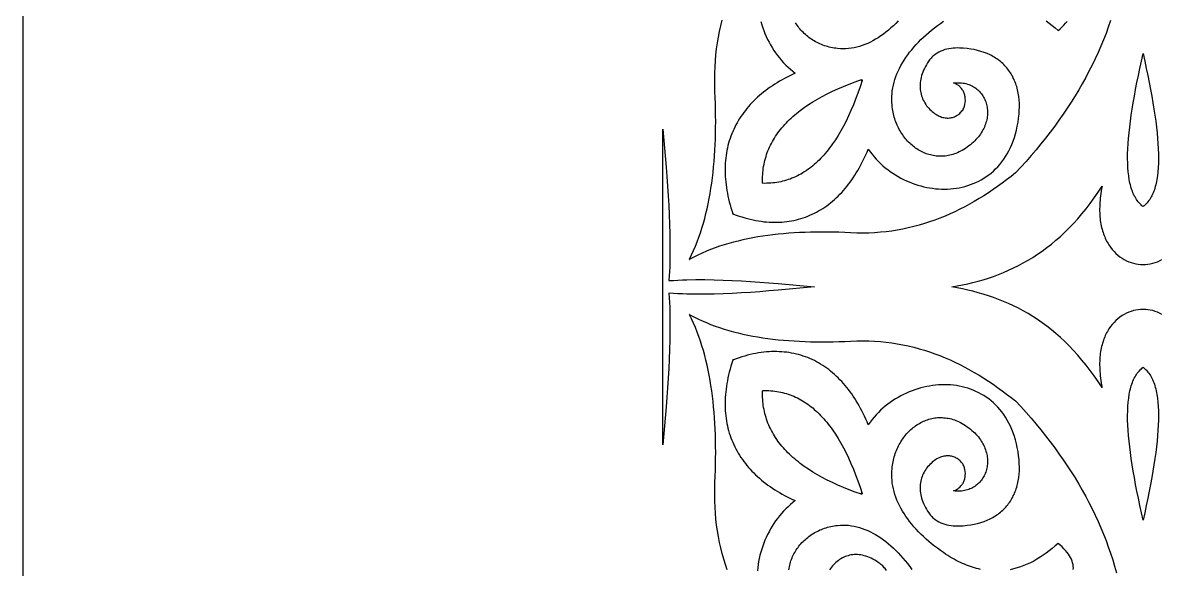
# Model space of a CAD drawing. Extents: x -375 to 375, y -1025 to 1025.
# Drawn here: x -375 to -197.2, y 424.1 to 509.4 of the extents above; entities that cross this region are included whole.
import ezdxf

# ---------------------------------------------------------------- set-up
doc = ezdxf.new("R2010")
doc.units = 0
doc.layers.add('LAYER_1', color=18, linetype='CONTINUOUS')

msp = doc.modelspace()

# ---------------------------------------------------------------- linework, layer by layer
at = {"layer": 'LAYER_1'}
for points in [[(-375, -1025), (375, -1025), (375, 1025), (-375, 1025)], [(-199.74, 503.45), (-199.5, 502.3), (-199.26, 501.18), (-199.04, 500.08), (-198.84, 499.01), (-198.64, 497.96), (-198.47, 496.94), (-198.3, 495.95), (-198.16, 494.98), (-198.03, 494.04), (-197.91, 493.12), (-197.81, 492.24), (-197.73, 491.38), (-197.67, 490.55), (-197.62, 489.75), (-197.59, 488.97), (-197.59, 488.23), (-197.6, 487.51), (-197.63, 486.83), (-197.68, 486.17), (-197.75, 485.55), (-197.84, 484.95), (-197.89, 484.66), (-197.95, 484.38), (-198.02, 484.11), (-198.09, 483.85), (-198.16, 483.59), (-198.24, 483.35), (-198.33, 483.11), (-198.42, 482.87), (-198.52, 482.65), (-198.63, 482.43), (-198.74, 482.23), (-198.85, 482.03), (-198.97, 481.83), (-199.1, 481.65), (-199.24, 481.47), (-199.38, 481.31), (-199.52, 481.15), (-199.68, 480.99), (-199.83, 480.85), (-200, 480.72), (-200.17, 480.85), (-200.32, 480.99), (-200.48, 481.15), (-200.62, 481.31), (-200.76, 481.47), (-200.9, 481.65), (-201.03, 481.83), (-201.15, 482.03), (-201.26, 482.23), (-201.37, 482.43), (-201.48, 482.65), (-201.58, 482.87), (-201.67, 483.11), (-201.76, 483.35), (-201.84, 483.59), (-201.91, 483.85), (-201.98, 484.11), (-202.05, 484.38), (-202.11, 484.66), (-202.16, 484.95), (-202.25, 485.55), (-202.32, 486.17), (-202.37, 486.83), (-202.4, 487.51), (-202.41, 488.23), (-202.41, 488.97), (-202.38, 489.75), (-202.33, 490.55), (-202.27, 491.38), (-202.19, 492.24), (-202.09, 493.12), (-201.97, 494.04), (-201.84, 494.98), (-201.7, 495.95), (-201.53, 496.94), (-201.36, 497.96), (-201.16, 499.01), (-200.96, 500.08), (-200.74, 501.18), (-200.5, 502.3), (-200.26, 503.45), (-200, 504.62)], [(-243.98, 500.57), (-243.97, 500.58), (-243.97, 500.57), (-243.99, 500.55), (-244.04, 500.39), (-243.88, 500.44), (-243.87, 500.46), (-243.86, 500.46), (-243.87, 500.45), (-243.85, 500.45), (-243.86, 500.45), (-243.87, 500.43), (-244.21, 499.43), (-244.55, 498.45), (-244.9, 497.51), (-245.26, 496.61), (-245.63, 495.73), (-246.01, 494.89), (-246.4, 494.08), (-246.8, 493.3), (-247.21, 492.55), (-247.63, 491.84), (-248.07, 491.16), (-248.51, 490.51), (-248.73, 490.2), (-248.96, 489.89), (-249.18, 489.6), (-249.42, 489.31), (-249.65, 489.03), (-249.89, 488.76), (-250.13, 488.49), (-250.37, 488.24), (-250.61, 487.99), (-250.86, 487.75), (-251.11, 487.52), (-251.36, 487.3), (-251.61, 487.08), (-251.87, 486.88), (-252.12, 486.68), (-252.39, 486.49), (-252.65, 486.3), (-252.92, 486.13), (-253.18, 485.96), (-253.45, 485.81), (-253.73, 485.66), (-254, 485.51), (-254.28, 485.38), (-254.56, 485.26), (-254.85, 485.14), (-255.13, 485.03), (-255.42, 484.93), (-255.71, 484.84), (-256, 484.75), (-256.3, 484.67), (-256.6, 484.61), (-256.9, 484.55), (-257.2, 484.49), (-257.51, 484.45), (-257.82, 484.41), (-258.13, 484.39), (-258.44, 484.37), (-258.75, 484.36), (-259.07, 484.35), (-259.39, 484.36), (-259.41, 484.34), (-259.41, 484.36), (-259.42, 484.36), (-259.41, 484.37), (-259.41, 484.4), (-259.44, 484.4), (-259.45, 484.39), (-259.45, 484.4), (-259.47, 484.41), (-259.45, 484.42), (-259.46, 484.75), (-259.45, 485.08), (-259.44, 485.41), (-259.42, 485.74), (-259.4, 486.06), (-259.36, 486.38), (-259.32, 486.7), (-259.27, 487.01), (-259.21, 487.33), (-259.15, 487.64), (-259.07, 487.94), (-258.99, 488.25), (-258.9, 488.55), (-258.8, 488.85), (-258.7, 489.15), (-258.59, 489.44), (-258.47, 489.73), (-258.34, 490.02), (-258.2, 490.31), (-258.06, 490.6), (-257.91, 490.88), (-257.75, 491.16), (-257.58, 491.43), (-257.4, 491.71), (-257.22, 491.98), (-257.03, 492.25), (-256.83, 492.51), (-256.63, 492.78), (-256.41, 493.04), (-256.19, 493.3), (-255.96, 493.56), (-255.72, 493.81), (-255.48, 494.06), (-255.22, 494.31), (-254.96, 494.55), (-254.69, 494.8), (-254.42, 495.04), (-254.13, 495.28), (-253.84, 495.51), (-253.54, 495.74), (-252.92, 496.2), (-252.26, 496.65), (-251.57, 497.09), (-250.86, 497.52), (-250.11, 497.93), (-249.33, 498.34), (-248.52, 498.74), (-247.68, 499.12), (-246.81, 499.5), (-245.9, 499.86), (-244.97, 500.22), (-244, 500.56), (-243.98, 500.58), (-243.98, 500.58)], [(-274.51, 486.89), (-274.4, 485.4), (-274.29, 483.91), (-274.19, 482.42), (-274.1, 480.93), (-274.03, 479.45), (-273.97, 477.96), (-273.92, 476.49), (-273.9, 475.01), (-273.9, 473.54), (-273.93, 472.07), (-273.95, 471.34), (-273.98, 470.61), (-274.01, 469.89), (-274.06, 469.16), (-273.36, 469.21), (-272.66, 469.24), (-271.96, 469.27), (-271.26, 469.3), (-269.85, 469.32), (-268.44, 469.32), (-267.02, 469.3), (-265.6, 469.26), (-264.17, 469.19), (-262.75, 469.12), (-261.32, 469.02), (-259.89, 468.92), (-258.45, 468.81), (-257.02, 468.69), (-251.31, 468.18), (-257.02, 467.67), (-258.45, 467.55), (-259.89, 467.44), (-261.32, 467.33), (-262.75, 467.24), (-264.17, 467.16), (-265.6, 467.1), (-267.02, 467.06), (-268.44, 467.04), (-269.85, 467.04), (-271.26, 467.06), (-271.96, 467.09), (-272.66, 467.12), (-273.36, 467.15), (-274.06, 467.2), (-274.01, 466.47), (-273.98, 465.74), (-273.95, 465.02), (-273.93, 464.28), (-273.9, 462.82), (-273.9, 461.35), (-273.92, 459.87), (-273.97, 458.39), (-274.03, 456.91), (-274.1, 455.43), (-274.19, 453.94), (-274.29, 452.45), (-274.4, 450.96), (-274.51, 449.47), (-275, 443.52), (-275, 468.18), (-275, 492.83)], [(-199.83, 455.51), (-199.68, 455.36), (-199.52, 455.21), (-199.38, 455.05), (-199.24, 454.89), (-199.1, 454.71), (-198.97, 454.53), (-198.85, 454.33), (-198.74, 454.13), (-198.63, 453.92), (-198.52, 453.71), (-198.42, 453.48), (-198.33, 453.25), (-198.24, 453.01), (-198.16, 452.76), (-198.09, 452.51), (-198.02, 452.25), (-197.95, 451.97), (-197.89, 451.7), (-197.84, 451.41), (-197.75, 450.81), (-197.68, 450.19), (-197.63, 449.53), (-197.6, 448.84), (-197.59, 448.13), (-197.59, 447.38), (-197.62, 446.61), (-197.67, 445.81), (-197.73, 444.98), (-197.81, 444.12), (-197.91, 443.23), (-198.03, 442.32), (-198.16, 441.38), (-198.3, 440.41), (-198.47, 439.42), (-198.64, 438.4), (-198.84, 437.35), (-199.04, 436.28), (-199.26, 435.18), (-199.5, 434.06), (-199.74, 432.91), (-200, 431.74), (-200.26, 432.91), (-200.5, 434.06), (-200.74, 435.18), (-200.96, 436.28), (-201.16, 437.35), (-201.36, 438.4), (-201.53, 439.42), (-201.7, 440.41), (-201.84, 441.38), (-201.97, 442.32), (-202.09, 443.23), (-202.19, 444.12), (-202.27, 444.98), (-202.33, 445.81), (-202.38, 446.61), (-202.41, 447.38), (-202.41, 448.13), (-202.4, 448.84), (-202.37, 449.53), (-202.32, 450.19), (-202.25, 450.81), (-202.16, 451.41), (-202.11, 451.7), (-202.05, 451.97), (-201.98, 452.25), (-201.91, 452.51), (-201.84, 452.76), (-201.76, 453.01), (-201.67, 453.25), (-201.58, 453.48), (-201.48, 453.71), (-201.37, 453.92), (-201.26, 454.13), (-201.15, 454.33), (-201.03, 454.53), (-200.9, 454.71), (-200.76, 454.89), (-200.62, 455.05), (-200.48, 455.21), (-200.32, 455.36), (-200.17, 455.51), (-200, 455.64)], [(-259.39, 452), (-259.07, 452.01), (-258.75, 452), (-258.44, 451.99), (-258.13, 451.97), (-257.82, 451.94), (-257.51, 451.91), (-257.2, 451.86), (-256.9, 451.81), (-256.6, 451.75), (-256.3, 451.68), (-256, 451.61), (-255.71, 451.52), (-255.42, 451.43), (-255.13, 451.33), (-254.85, 451.22), (-254.56, 451.1), (-254.28, 450.98), (-254, 450.84), (-253.73, 450.7), (-253.45, 450.55), (-253.18, 450.39), (-252.92, 450.23), (-252.65, 450.05), (-252.39, 449.87), (-252.12, 449.68), (-251.87, 449.48), (-251.61, 449.28), (-251.36, 449.06), (-251.11, 448.84), (-250.86, 448.61), (-250.61, 448.37), (-250.37, 448.12), (-250.13, 447.87), (-249.89, 447.6), (-249.65, 447.33), (-249.42, 447.05), (-249.18, 446.76), (-248.96, 446.47), (-248.73, 446.16), (-248.51, 445.85), (-248.07, 445.2), (-247.63, 444.52), (-247.21, 443.81), (-246.8, 443.06), (-246.4, 442.28), (-246.01, 441.47), (-245.63, 440.63), (-245.26, 439.75), (-244.9, 438.85), (-244.55, 437.91), (-244.21, 436.93), (-243.87, 435.93), (-243.86, 435.91), (-243.85, 435.9), (-243.87, 435.91), (-243.86, 435.9), (-243.87, 435.9), (-243.88, 435.92), (-244.04, 435.97), (-243.99, 435.81), (-243.97, 435.79), (-243.97, 435.78), (-243.98, 435.79), (-243.98, 435.78), (-243.98, 435.78), (-244, 435.8), (-244.97, 436.14), (-245.9, 436.5), (-246.81, 436.86), (-247.68, 437.24), (-248.52, 437.62), (-249.33, 438.02), (-250.11, 438.43), (-250.86, 438.84), (-251.57, 439.27), (-252.26, 439.71), (-252.92, 440.16), (-253.54, 440.61), (-253.84, 440.85), (-254.13, 441.08), (-254.42, 441.32), (-254.69, 441.56), (-254.96, 441.8), (-255.22, 442.05), (-255.48, 442.3), (-255.72, 442.55), (-255.96, 442.8), (-256.19, 443.06), (-256.41, 443.32), (-256.63, 443.58), (-256.83, 443.84), (-257.03, 444.11), (-257.22, 444.38), (-257.4, 444.65), (-257.58, 444.92), (-257.75, 445.2), (-257.91, 445.48), (-258.06, 445.76), (-258.2, 446.05), (-258.34, 446.33), (-258.47, 446.62), (-258.59, 446.92), (-258.7, 447.21), (-258.8, 447.51), (-258.9, 447.81), (-258.99, 448.11), (-259.07, 448.42), (-259.15, 448.72), (-259.21, 449.03), (-259.27, 449.35), (-259.32, 449.66), (-259.36, 449.98), (-259.4, 450.3), (-259.42, 450.62), (-259.44, 450.95), (-259.45, 451.28), (-259.46, 451.61), (-259.45, 451.94), (-259.47, 451.95), (-259.45, 451.95), (-259.45, 451.97), (-259.44, 451.95), (-259.41, 451.95), (-259.41, 451.99), (-259.42, 452), (-259.41, 452), (-259.41, 452.02)]]:
    msp.add_lwpolyline(points, close=True, dxfattribs=at)
for points in [[(-205.08, 509.77), (-205.43, 508.76), (-205.79, 507.76), (-206.18, 506.76), (-206.59, 505.77), (-207.03, 504.78), (-207.48, 503.8), (-207.95, 502.82), (-208.45, 501.85), (-208.96, 500.88), (-209.5, 499.91), (-210.05, 498.95), (-210.63, 498), (-211.23, 497.05), (-211.84, 496.1), (-212.48, 495.16), (-213.14, 494.22), (-213.81, 493.29), (-214.51, 492.36), (-215.22, 491.43), (-215.96, 490.51), (-216.71, 489.6), (-217.49, 488.68), (-218.28, 487.78), (-219.09, 486.87), (-219.92, 485.97), (-220.62, 485.43), (-221.31, 484.9), (-222.02, 484.38), (-222.72, 483.87), (-223.44, 483.37), (-224.16, 482.89), (-224.88, 482.42), (-225.62, 481.97), (-226.36, 481.53), (-227.1, 481.11), (-227.86, 480.7), (-228.62, 480.31), (-229.38, 479.93), (-230.16, 479.57), (-230.94, 479.23), (-231.74, 478.91), (-232.54, 478.61), (-233.34, 478.32), (-234.16, 478.06), (-234.99, 477.81), (-235.82, 477.59), (-236.67, 477.39), (-237.52, 477.21), (-238.39, 477.05), (-239.26, 476.91), (-240.14, 476.8), (-241.04, 476.71), (-241.94, 476.64), (-242.86, 476.6), (-243.79, 476.59), (-244.73, 476.6), (-245.68, 476.63), (-246.59, 476.67), (-247.5, 476.71), (-248.4, 476.73), (-249.29, 476.74), (-250.18, 476.75), (-251.06, 476.74), (-251.93, 476.73), (-252.79, 476.7), (-253.65, 476.67), (-254.5, 476.62), (-255.34, 476.56), (-256.17, 476.49), (-256.99, 476.42), (-257.81, 476.32), (-258.61, 476.22), (-259.41, 476.11), (-260.2, 475.98), (-260.98, 475.84), (-261.75, 475.69), (-262.51, 475.53), (-263.26, 475.35), (-264, 475.16), (-264.73, 474.96), (-265.45, 474.75), (-266.16, 474.52), (-266.86, 474.27), (-267.55, 474.02), (-268.22, 473.75), (-268.89, 473.46), (-269.55, 473.16), (-270.19, 472.85), (-270.82, 472.52), (-270.88, 472.46), (-270.87, 472.48), (-270.89, 472.47), (-270.83, 472.52), (-270.52, 473.18), (-270.21, 473.85), (-269.92, 474.54), (-269.65, 475.23), (-269.39, 475.94), (-269.14, 476.65), (-268.91, 477.38), (-268.69, 478.12), (-268.48, 478.87), (-268.29, 479.63), (-268.1, 480.4), (-267.94, 481.18), (-267.78, 481.97), (-267.63, 482.77), (-267.5, 483.58), (-267.38, 484.4), (-267.27, 485.23), (-267.17, 486.07), (-267.08, 486.92), (-267.01, 487.77), (-266.94, 488.64), (-266.89, 489.51), (-266.84, 490.39), (-266.81, 491.28), (-266.78, 492.18), (-266.77, 493.09), (-266.76, 494), (-266.77, 494.93), (-266.78, 495.85), (-266.8, 496.79), (-266.84, 497.74), (-266.88, 498.69), (-266.91, 499.67), (-266.92, 500.65), (-266.9, 501.62), (-266.86, 502.57), (-266.8, 503.51), (-266.72, 504.44), (-266.61, 505.36), (-266.48, 506.27), (-266.32, 507.17), (-266.15, 508.06), (-265.96, 508.94), (-265.74, 509.81)], [(-259.72, 509.6), (-259.57, 509.13), (-259.42, 508.66), (-259.25, 508.2), (-259.07, 507.74), (-258.87, 507.28), (-258.66, 506.84), (-258.43, 506.4), (-258.19, 505.96), (-257.94, 505.54), (-257.68, 505.12), (-257.4, 504.71), (-257.11, 504.32), (-256.8, 503.93), (-256.49, 503.55), (-256.16, 503.19), (-255.81, 502.83), (-255.46, 502.49), (-255.1, 502.16), (-254.72, 501.85), (-254.33, 501.55), (-254.76, 501.35), (-255.17, 501.15), (-255.59, 500.95), (-255.99, 500.73), (-256.39, 500.52), (-256.78, 500.29), (-257.16, 500.07), (-257.53, 499.83), (-257.89, 499.6), (-258.25, 499.35), (-258.6, 499.11), (-258.94, 498.85), (-259.27, 498.59), (-259.6, 498.33), (-259.91, 498.06), (-260.22, 497.79), (-260.52, 497.51), (-260.81, 497.23), (-261.09, 496.94), (-261.36, 496.65), (-261.62, 496.35), (-261.88, 496.05), (-262.13, 495.74), (-262.37, 495.43), (-262.59, 495.12), (-262.81, 494.8), (-263.03, 494.47), (-263.23, 494.14), (-263.42, 493.81), (-263.61, 493.47), (-263.78, 493.13), (-263.95, 492.78), (-264.1, 492.43), (-264.25, 492.08), (-264.39, 491.72), (-264.52, 491.35), (-264.63, 490.99), (-264.74, 490.61), (-264.84, 490.24), (-264.93, 489.86), (-265.01, 489.47), (-265.08, 489.09), (-265.14, 488.7), (-265.2, 488.3), (-265.24, 487.9), (-265.27, 487.5), (-265.29, 487.09), (-265.3, 486.68), (-265.3, 486.26), (-265.29, 485.85), (-265.27, 485.42), (-265.24, 485), (-265.2, 484.57), (-265.15, 484.14), (-265.09, 483.7), (-265.02, 483.26), (-264.94, 482.82), (-264.85, 482.37), (-264.74, 481.92), (-264.63, 481.47), (-264.51, 481.02), (-264.37, 480.56), (-264.23, 480.09), (-264.07, 479.63), (-264.11, 479.59), (-264.09, 479.59), (-264.08, 479.59), (-264.07, 479.59), (-264.06, 479.58), (-264.05, 479.58), (-264.06, 479.57), (-264.06, 479.56), (-264.06, 479.56), (-264.04, 479.57), (-264.04, 479.56), (-264.03, 479.55), (-264.04, 479.54), (-264.04, 479.53), (-264.04, 479.51), (-264, 479.55), (-263.55, 479.39), (-263.1, 479.24), (-262.66, 479.1), (-262.22, 478.97), (-261.79, 478.85), (-261.36, 478.74), (-260.93, 478.65), (-260.5, 478.56), (-260.08, 478.49), (-259.66, 478.43), (-259.25, 478.37), (-258.83, 478.33), (-258.43, 478.3), (-258.02, 478.28), (-257.62, 478.27), (-257.22, 478.27), (-256.82, 478.28), (-256.43, 478.31), (-256.05, 478.34), (-255.66, 478.38), (-255.28, 478.43), (-254.91, 478.5), (-254.53, 478.57), (-254.16, 478.65), (-253.8, 478.75), (-253.44, 478.85), (-253.08, 478.97), (-252.73, 479.09), (-252.38, 479.22), (-252.03, 479.37), (-251.69, 479.52), (-251.35, 479.68), (-251.02, 479.85), (-250.69, 480.04), (-250.37, 480.23), (-250.05, 480.43), (-249.73, 480.64), (-249.42, 480.86), (-249.11, 481.09), (-248.81, 481.33), (-248.51, 481.57), (-248.21, 481.83), (-247.92, 482.1), (-247.64, 482.37), (-247.36, 482.65), (-247.08, 482.95), (-246.81, 483.25), (-246.54, 483.56), (-246.28, 483.88), (-246.02, 484.21), (-245.77, 484.54), (-245.52, 484.89), (-245.28, 485.24), (-245.04, 485.61), (-244.8, 485.98), (-244.57, 486.36), (-244.35, 486.74), (-244.13, 487.14), (-243.92, 487.54), (-243.71, 487.96), (-243.51, 488.38), (-243.31, 488.81), (-243.12, 489.24), (-242.93, 489.69), (-242.64, 489.28), (-242.34, 488.89), (-242.02, 488.51), (-241.69, 488.14), (-241.35, 487.78), (-241, 487.44), (-240.64, 487.11), (-240.27, 486.8), (-239.89, 486.49), (-239.49, 486.2), (-239.09, 485.93), (-238.68, 485.67), (-238.27, 485.42), (-237.85, 485.18), (-237.42, 484.96), (-236.98, 484.76), (-236.54, 484.57), (-236.09, 484.39), (-235.64, 484.23), (-235.19, 484.08), (-234.73, 483.95), (-234.27, 483.83), (-233.8, 483.73), (-233.34, 483.65), (-232.87, 483.58), (-232.41, 483.52), (-231.94, 483.48), (-231.47, 483.46), (-231.01, 483.45), (-230.54, 483.46), (-230.08, 483.49), (-229.62, 483.53), (-229.16, 483.59), (-228.71, 483.67), (-228.26, 483.76), (-227.82, 483.87), (-227.38, 484), (-226.94, 484.15), (-226.52, 484.31), (-226.1, 484.49), (-225.68, 484.69), (-225.28, 484.91), (-224.88, 485.14), (-224.49, 485.4), (-224.11, 485.67), (-223.74, 485.96), (-223.39, 486.27), (-223.04, 486.6), (-222.71, 486.95), (-222.38, 487.31), (-222.07, 487.7), (-221.77, 488.11), (-221.49, 488.53), (-221.22, 488.98), (-220.97, 489.44), (-220.73, 489.93), (-220.51, 490.43), (-220.3, 490.96), (-220.11, 491.5), (-219.94, 492.07), (-219.78, 492.66), (-219.65, 493.27), (-219.53, 493.9), (-219.44, 494.55), (-219.37, 495.15), (-219.33, 495.74), (-219.32, 496.31), (-219.32, 496.87), (-219.36, 497.41), (-219.42, 497.94), (-219.5, 498.46), (-219.61, 498.96), (-219.67, 499.21), (-219.74, 499.45), (-219.81, 499.68), (-219.89, 499.91), (-219.97, 500.14), (-220.07, 500.37), (-220.16, 500.59), (-220.27, 500.8), (-220.37, 501.02), (-220.49, 501.22), (-220.61, 501.43), (-220.73, 501.62), (-220.86, 501.82), (-221, 502.01), (-221.14, 502.19), (-221.29, 502.37), (-221.44, 502.55), (-221.6, 502.72), (-221.76, 502.89), (-221.93, 503.05), (-222.1, 503.21), (-222.28, 503.36), (-222.47, 503.51), (-222.66, 503.65), (-222.85, 503.79), (-223.05, 503.92), (-223.26, 504.05), (-223.47, 504.17), (-223.68, 504.29), (-223.9, 504.4), (-224.36, 504.61), (-224.83, 504.8), (-225.33, 504.96), (-225.84, 505.11), (-226.38, 505.23), (-226.93, 505.33), (-227.5, 505.4), (-228.09, 505.45), (-228.7, 505.48), (-229.02, 505.49), (-229.35, 505.48), (-229.68, 505.46), (-230, 505.43), (-230.33, 505.38), (-230.65, 505.31), (-230.97, 505.23), (-231.28, 505.12), (-231.59, 505), (-231.89, 504.85), (-232.18, 504.69), (-232.47, 504.49), (-232.74, 504.28), (-232.87, 504.16), (-233, 504.03), (-233.12, 503.9), (-233.24, 503.76), (-233.36, 503.62), (-233.47, 503.46), (-233.67, 503.17), (-233.84, 502.88), (-234.01, 502.59), (-234.16, 502.31), (-234.29, 502.02), (-234.41, 501.73), (-234.51, 501.45), (-234.6, 501.17), (-234.67, 500.89), (-234.73, 500.62), (-234.78, 500.34), (-234.81, 500.07), (-234.83, 499.8), (-234.84, 499.54), (-234.83, 499.28), (-234.81, 499.02), (-234.78, 498.77), (-234.73, 498.52), (-234.67, 498.27), (-234.61, 498.03), (-234.53, 497.8), (-234.43, 497.56), (-234.33, 497.34), (-234.22, 497.12), (-234.09, 496.9), (-233.95, 496.69), (-233.81, 496.48), (-233.65, 496.29), (-233.48, 496.09), (-233.31, 495.91), (-233.12, 495.73), (-232.92, 495.55), (-232.74, 495.4), (-232.56, 495.27), (-232.38, 495.14), (-232.2, 495.03), (-232.02, 494.93), (-231.83, 494.84), (-231.65, 494.77), (-231.47, 494.7), (-231.3, 494.65), (-231.12, 494.61), (-230.94, 494.58), (-230.77, 494.56), (-230.6, 494.55), (-230.43, 494.55), (-230.26, 494.56), (-230.1, 494.58), (-229.94, 494.61), (-229.78, 494.65), (-229.62, 494.7), (-229.47, 494.75), (-229.32, 494.82), (-229.18, 494.9), (-229.03, 494.98), (-228.9, 495.07), (-228.77, 495.18), (-228.64, 495.28), (-228.52, 495.4), (-228.4, 495.53), (-228.29, 495.66), (-228.18, 495.8), (-228.08, 495.94), (-227.98, 496.1), (-227.89, 496.39), (-227.82, 496.69), (-227.78, 496.99), (-227.76, 497.29), (-227.77, 497.58), (-227.8, 497.86), (-227.83, 498), (-227.86, 498.14), (-227.9, 498.28), (-227.94, 498.41), (-227.99, 498.54), (-228.05, 498.67), (-228.12, 498.79), (-228.19, 498.92), (-228.27, 499.03), (-228.35, 499.15), (-228.45, 499.26), (-228.55, 499.37), (-228.65, 499.47), (-228.77, 499.56), (-228.89, 499.66), (-229.02, 499.74), (-229.15, 499.83), (-229.29, 499.9), (-229.44, 499.97), (-229.6, 500.04), (-229.34, 500.06), (-229.08, 500.07), (-228.83, 500.07), (-228.59, 500.06), (-228.35, 500.04), (-228.12, 500.01), (-227.89, 499.97), (-227.67, 499.92), (-227.45, 499.86), (-227.24, 499.79), (-227.04, 499.71), (-226.85, 499.63), (-226.65, 499.53), (-226.47, 499.43), (-226.29, 499.32), (-226.12, 499.2), (-225.96, 499.07), (-225.8, 498.94), (-225.65, 498.8), (-225.51, 498.65), (-225.38, 498.5), (-225.25, 498.34), (-225.13, 498.18), (-225.02, 498), (-224.91, 497.83), (-224.82, 497.65), (-224.73, 497.46), (-224.65, 497.27), (-224.58, 497.08), (-224.51, 496.88), (-224.46, 496.68), (-224.41, 496.47), (-224.37, 496.26), (-224.34, 496.05), (-224.32, 495.84), (-224.31, 495.62), (-224.3, 495.4), (-224.31, 495.18), (-224.32, 494.96), (-224.35, 494.73), (-224.38, 494.51), (-224.43, 494.28), (-224.48, 494.06), (-224.54, 493.83), (-224.61, 493.61), (-224.7, 493.38), (-224.79, 493.15), (-224.89, 492.93), (-225.01, 492.7), (-225.13, 492.48), (-225.27, 492.26), (-225.41, 492.04), (-225.57, 491.82), (-225.73, 491.61), (-225.91, 491.39), (-226.1, 491.18), (-226.3, 490.98), (-226.51, 490.77), (-226.73, 490.57), (-226.97, 490.38), (-227.21, 490.19), (-227.47, 490), (-227.74, 489.82), (-228.02, 489.64), (-228.26, 489.5), (-228.5, 489.37), (-228.74, 489.25), (-228.99, 489.14), (-229.23, 489.04), (-229.47, 488.95), (-229.71, 488.87), (-229.95, 488.8), (-230.2, 488.74), (-230.44, 488.69), (-230.68, 488.65), (-230.91, 488.62), (-231.15, 488.6), (-231.39, 488.58), (-231.63, 488.58), (-231.86, 488.58), (-232.09, 488.59), (-232.32, 488.61), (-232.55, 488.64), (-232.78, 488.68), (-233.01, 488.73), (-233.23, 488.78), (-233.46, 488.84), (-233.68, 488.91), (-233.89, 488.98), (-234.11, 489.07), (-234.32, 489.16), (-234.53, 489.26), (-234.74, 489.36), (-234.94, 489.48), (-235.14, 489.6), (-235.34, 489.72), (-235.53, 489.85), (-235.72, 489.99), (-235.91, 490.14), (-236.09, 490.29), (-236.27, 490.45), (-236.45, 490.61), (-236.62, 490.78), (-236.79, 490.96), (-236.95, 491.14), (-237.11, 491.33), (-237.26, 491.52), (-237.41, 491.71), (-237.55, 491.92), (-237.69, 492.12), (-237.83, 492.33), (-237.96, 492.55), (-238.08, 492.77), (-238.2, 493), (-238.31, 493.23), (-238.42, 493.46), (-238.52, 493.7), (-238.62, 493.94), (-238.71, 494.19), (-238.79, 494.44), (-238.87, 494.69), (-238.94, 494.95), (-239, 495.21), (-239.06, 495.47), (-239.11, 495.74), (-239.15, 496.01), (-239.19, 496.28), (-239.22, 496.56), (-239.25, 497.01), (-239.26, 497.46), (-239.25, 497.91), (-239.22, 498.36), (-239.17, 498.81), (-239.1, 499.25), (-239.01, 499.7), (-238.9, 500.14), (-238.77, 500.58), (-238.62, 501.02), (-238.45, 501.45), (-238.26, 501.88), (-238.06, 502.31), (-237.83, 502.74), (-237.59, 503.16), (-237.34, 503.58), (-237.06, 504), (-236.77, 504.41), (-236.47, 504.82), (-236.14, 505.22), (-235.81, 505.62), (-235.45, 506.02), (-235.09, 506.41), (-234.7, 506.79), (-234.31, 507.17), (-233.9, 507.55), (-233.48, 507.91), (-233.04, 508.28), (-232.59, 508.63), (-232.13, 508.98), (-231.66, 509.33), (-231.18, 509.67)], [(-238.26, 509.71), (-238.63, 509.32), (-239.01, 508.96), (-239.39, 508.61), (-239.78, 508.27), (-240.18, 507.95), (-240.57, 507.65), (-240.97, 507.37), (-241.37, 507.1), (-241.78, 506.85), (-242.19, 506.62), (-242.6, 506.4), (-243.02, 506.21), (-243.44, 506.03), (-243.86, 505.88), (-244.28, 505.74), (-244.71, 505.63), (-245.13, 505.53), (-245.56, 505.46), (-245.99, 505.4), (-246.42, 505.37), (-246.86, 505.36), (-247.29, 505.37), (-247.73, 505.41), (-247.99, 505.44), (-248.25, 505.48), (-248.51, 505.52), (-248.77, 505.58), (-249.02, 505.64), (-249.27, 505.7), (-249.52, 505.77), (-249.76, 505.85), (-250, 505.94), (-250.24, 506.03), (-250.47, 506.13), (-250.7, 506.24), (-250.92, 506.35), (-251.15, 506.47), (-251.36, 506.59), (-251.58, 506.72), (-251.78, 506.85), (-251.99, 506.99), (-252.19, 507.14), (-252.38, 507.29), (-252.57, 507.44), (-252.75, 507.6), (-252.93, 507.77), (-253.11, 507.94), (-253.28, 508.11), (-253.44, 508.29), (-253.6, 508.47), (-253.75, 508.66), (-253.89, 508.85), (-254.03, 509.04), (-254.17, 509.24), (-254.29, 509.44)], [(-215.13, 509.73), (-214.65, 509.38), (-214.19, 509), (-213.73, 508.62), (-213.28, 508.22), (-212.94, 508.5), (-212.64, 508.78), (-212.36, 509.06), (-212.1, 509.34), (-211.87, 509.61)], [(-197.06, 463.9), (-197.41, 464.08), (-197.76, 464.24), (-198.13, 464.37), (-198.5, 464.48), (-198.87, 464.56), (-199.24, 464.62), (-199.62, 464.65), (-200, 464.67), (-200.38, 464.65), (-200.76, 464.62), (-201.13, 464.56), (-201.5, 464.48), (-201.87, 464.37), (-202.24, 464.24), (-202.59, 464.08), (-202.94, 463.9), (-203.28, 463.7), (-203.61, 463.47), (-203.94, 463.22), (-204.24, 462.95), (-204.54, 462.65), (-204.82, 462.33), (-205.09, 461.99), (-205.35, 461.62), (-205.47, 461.42), (-205.58, 461.22), (-205.69, 461.02), (-205.8, 460.81), (-205.9, 460.59), (-206, 460.37), (-206.09, 460.14), (-206.18, 459.9), (-206.26, 459.66), (-206.34, 459.41), (-206.41, 459.16), (-206.47, 458.9), (-206.53, 458.64), (-206.59, 458.37), (-206.63, 458.09), (-206.68, 457.81), (-206.71, 457.52), (-206.74, 457.22), (-206.76, 456.92), (-206.78, 456.61), (-206.79, 456.3), (-206.79, 455.98), (-206.78, 455.66), (-206.77, 455.33), (-206.75, 454.99), (-206.72, 454.65), (-206.69, 454.3), (-206.65, 453.95), (-206.6, 453.59), (-206.54, 453.22), (-206.47, 452.85), (-206.4, 452.47), (-207.01, 453.4), (-207.63, 454.29), (-208.26, 455.15), (-208.9, 455.98), (-209.55, 456.77), (-210.21, 457.54), (-210.87, 458.27), (-211.55, 458.97), (-212.23, 459.64), (-212.92, 460.28), (-213.62, 460.9), (-214.33, 461.48), (-215.04, 462.04), (-215.76, 462.57), (-216.49, 463.08), (-217.23, 463.56), (-217.97, 464.01), (-218.72, 464.44), (-219.48, 464.84), (-220.24, 465.22), (-221.02, 465.58), (-221.79, 465.92), (-222.58, 466.23), (-223.36, 466.53), (-224.16, 466.8), (-224.96, 467.05), (-225.77, 467.28), (-226.58, 467.5), (-227.39, 467.69), (-228.22, 467.87), (-229.04, 468.03), (-229.88, 468.18), (-229.04, 468.33), (-228.22, 468.49), (-227.39, 468.67), (-226.58, 468.86), (-225.77, 469.08), (-224.96, 469.31), (-224.16, 469.56), (-223.36, 469.83), (-222.58, 470.13), (-221.79, 470.44), (-221.02, 470.78), (-220.24, 471.14), (-219.48, 471.52), (-218.72, 471.92), (-217.97, 472.35), (-217.23, 472.8), (-216.49, 473.28), (-215.76, 473.79), (-215.04, 474.32), (-214.33, 474.88), (-213.62, 475.46), (-212.92, 476.08), (-212.23, 476.72), (-211.55, 477.39), (-210.87, 478.09), (-210.21, 478.82), (-209.55, 479.59), (-208.9, 480.38), (-208.26, 481.21), (-207.63, 482.07), (-207.01, 482.96), (-206.4, 483.89), (-206.47, 483.51), (-206.54, 483.14), (-206.6, 482.77), (-206.65, 482.41), (-206.69, 482.06), (-206.72, 481.71), (-206.75, 481.37), (-206.77, 481.03), (-206.78, 480.7), (-206.79, 480.38), (-206.79, 480.06), (-206.78, 479.74), (-206.76, 479.44), (-206.74, 479.14), (-206.71, 478.84), (-206.68, 478.55), (-206.63, 478.27), (-206.59, 477.99), (-206.53, 477.72), (-206.47, 477.46), (-206.41, 477.2), (-206.34, 476.95), (-206.26, 476.7), (-206.18, 476.46), (-206.09, 476.22), (-206, 475.99), (-205.9, 475.77), (-205.8, 475.55), (-205.69, 475.34), (-205.58, 475.13), (-205.47, 474.94), (-205.35, 474.74), (-205.09, 474.37), (-204.82, 474.03), (-204.54, 473.71), (-204.24, 473.41), (-203.94, 473.13), (-203.61, 472.88), (-203.28, 472.66), (-202.94, 472.46), (-202.59, 472.28), (-202.24, 472.12), (-201.87, 471.99), (-201.5, 471.88), (-201.13, 471.8), (-200.76, 471.74), (-200.38, 471.7), (-200, 471.69), (-199.62, 471.7), (-199.24, 471.74), (-198.87, 471.8), (-198.5, 471.88), (-198.13, 471.99), (-197.76, 472.12), (-197.41, 472.28), (-197.06, 472.46)], [(-264.98, 424), (-265.25, 424.84), (-265.51, 425.69), (-265.74, 426.55), (-265.96, 427.42), (-266.15, 428.3), (-266.32, 429.19), (-266.48, 430.09), (-266.61, 430.99), (-266.72, 431.91), (-266.8, 432.85), (-266.86, 433.79), (-266.9, 434.74), (-266.92, 435.71), (-266.91, 436.68), (-266.88, 437.67), (-266.84, 438.62), (-266.8, 439.57), (-266.78, 440.5), (-266.77, 441.43), (-266.76, 442.35), (-266.77, 443.27), (-266.78, 444.18), (-266.81, 445.07), (-266.84, 445.96), (-266.89, 446.85), (-266.94, 447.72), (-267.01, 448.59), (-267.08, 449.44), (-267.17, 450.29), (-267.27, 451.13), (-267.38, 451.96), (-267.5, 452.78), (-267.63, 453.59), (-267.78, 454.39), (-267.94, 455.18), (-268.1, 455.96), (-268.29, 456.73), (-268.48, 457.49), (-268.69, 458.24), (-268.91, 458.98), (-269.14, 459.71), (-269.39, 460.42), (-269.65, 461.13), (-269.92, 461.82), (-270.21, 462.5), (-270.52, 463.18), (-270.83, 463.83), (-270.89, 463.89), (-270.87, 463.88), (-270.88, 463.9), (-270.82, 463.84), (-270.19, 463.51), (-269.55, 463.2), (-268.89, 462.9), (-268.22, 462.61), (-267.55, 462.34), (-266.86, 462.08), (-266.16, 461.84), (-265.45, 461.61), (-264.73, 461.4), (-264, 461.19), (-263.26, 461), (-262.51, 460.83), (-261.75, 460.67), (-260.98, 460.51), (-260.2, 460.38), (-259.41, 460.25), (-258.61, 460.14), (-257.81, 460.03), (-256.99, 459.94), (-256.17, 459.86), (-255.34, 459.8), (-254.5, 459.74), (-253.65, 459.69), (-252.79, 459.66), (-251.93, 459.63), (-251.06, 459.62), (-250.18, 459.61), (-249.29, 459.61), (-248.4, 459.63), (-247.5, 459.65), (-246.59, 459.68), (-245.68, 459.73), (-244.73, 459.76), (-243.79, 459.77), (-242.86, 459.76), (-241.94, 459.71), (-241.04, 459.65), (-240.14, 459.56), (-239.26, 459.45), (-238.39, 459.31), (-237.52, 459.15), (-236.67, 458.97), (-235.82, 458.77), (-234.99, 458.54), (-234.16, 458.3), (-233.34, 458.04), (-232.54, 457.75), (-231.74, 457.45), (-230.94, 457.13), (-230.16, 456.79), (-229.38, 456.43), (-228.62, 456.05), (-227.86, 455.66), (-227.1, 455.25), (-226.36, 454.83), (-225.62, 454.39), (-224.88, 453.94), (-224.16, 453.47), (-223.44, 452.99), (-222.72, 452.49), (-222.02, 451.98), (-221.31, 451.46), (-220.62, 450.93), (-219.92, 450.39), (-219.09, 449.49), (-218.28, 448.58), (-217.49, 447.68), (-216.71, 446.76), (-215.96, 445.85), (-215.22, 444.93), (-214.51, 444), (-213.81, 443.07), (-213.14, 442.14), (-212.48, 441.2), (-211.84, 440.26), (-211.23, 439.31), (-210.63, 438.36), (-210.05, 437.41), (-209.5, 436.45), (-208.96, 435.48), (-208.45, 434.51), (-207.95, 433.54), (-207.48, 432.56), (-207.03, 431.58), (-206.59, 430.59), (-206.18, 429.6), (-205.79, 428.6), (-205.43, 427.6), (-205.08, 426.59), (-204.75, 425.58), (-204.45, 424.56), (-204.17, 423.54)], [(-225.4, 424.08), (-225.71, 424.15), (-226.01, 424.22), (-226.32, 424.31), (-226.63, 424.4), (-226.95, 424.51), (-227.26, 424.62), (-227.58, 424.74), (-227.89, 424.87), (-228.21, 425.01), (-228.54, 425.16), (-228.86, 425.32), (-229.18, 425.48), (-229.51, 425.66), (-229.84, 425.85), (-230.17, 426.04), (-230.51, 426.25), (-230.84, 426.47), (-231.18, 426.69), (-231.66, 427.03), (-232.13, 427.37), (-232.59, 427.72), (-233.04, 428.08), (-233.48, 428.44), (-233.9, 428.81), (-234.31, 429.19), (-234.7, 429.57), (-235.09, 429.95), (-235.45, 430.34), (-235.81, 430.74), (-236.14, 431.14), (-236.47, 431.54), (-236.77, 431.95), (-237.06, 432.36), (-237.34, 432.78), (-237.59, 433.19), (-237.83, 433.62), (-238.06, 434.04), (-238.26, 434.47), (-238.45, 434.91), (-238.62, 435.34), (-238.77, 435.78), (-238.9, 436.22), (-239.01, 436.66), (-239.1, 437.11), (-239.17, 437.55), (-239.22, 438), (-239.25, 438.45), (-239.26, 438.9), (-239.25, 439.35), (-239.22, 439.8), (-239.19, 440.08), (-239.15, 440.35), (-239.11, 440.62), (-239.06, 440.89), (-239, 441.15), (-238.94, 441.41), (-238.87, 441.67), (-238.79, 441.92), (-238.71, 442.17), (-238.62, 442.42), (-238.52, 442.66), (-238.42, 442.9), (-238.31, 443.13), (-238.2, 443.36), (-238.08, 443.59), (-237.96, 443.81), (-237.83, 444.02), (-237.69, 444.24), (-237.55, 444.44), (-237.41, 444.64), (-237.26, 444.84), (-237.11, 445.03), (-236.95, 445.22), (-236.79, 445.4), (-236.62, 445.58), (-236.45, 445.75), (-236.27, 445.91), (-236.09, 446.07), (-235.91, 446.22), (-235.72, 446.36), (-235.53, 446.5), (-235.34, 446.64), (-235.14, 446.76), (-234.94, 446.88), (-234.74, 446.99), (-234.53, 447.1), (-234.32, 447.2), (-234.11, 447.29), (-233.89, 447.37), (-233.68, 447.45), (-233.46, 447.52), (-233.23, 447.58), (-233.01, 447.63), (-232.78, 447.68), (-232.55, 447.72), (-232.32, 447.74), (-232.09, 447.77), (-231.86, 447.78), (-231.63, 447.78), (-231.39, 447.78), (-231.15, 447.76), (-230.91, 447.74), (-230.68, 447.71), (-230.44, 447.67), (-230.2, 447.62), (-229.95, 447.56), (-229.71, 447.49), (-229.47, 447.41), (-229.23, 447.32), (-228.99, 447.22), (-228.74, 447.11), (-228.5, 446.99), (-228.26, 446.86), (-228.02, 446.72), (-227.74, 446.54), (-227.47, 446.36), (-227.21, 446.17), (-226.97, 445.98), (-226.73, 445.78), (-226.51, 445.58), (-226.3, 445.38), (-226.1, 445.17), (-225.91, 444.96), (-225.73, 444.75), (-225.57, 444.54), (-225.41, 444.32), (-225.27, 444.1), (-225.13, 443.88), (-225.01, 443.66), (-224.89, 443.43), (-224.79, 443.21), (-224.7, 442.98), (-224.61, 442.75), (-224.54, 442.53), (-224.48, 442.3), (-224.43, 442.07), (-224.38, 441.85), (-224.35, 441.62), (-224.32, 441.4), (-224.31, 441.18), (-224.3, 440.96), (-224.31, 440.74), (-224.32, 440.52), (-224.34, 440.31), (-224.37, 440.1), (-224.41, 439.89), (-224.46, 439.68), (-224.51, 439.48), (-224.58, 439.28), (-224.65, 439.09), (-224.73, 438.9), (-224.82, 438.71), (-224.91, 438.53), (-225.02, 438.35), (-225.13, 438.18), (-225.25, 438.02), (-225.38, 437.86), (-225.51, 437.71), (-225.65, 437.56), (-225.8, 437.42), (-225.96, 437.29), (-226.12, 437.16), (-226.29, 437.04), (-226.47, 436.93), (-226.65, 436.83), (-226.85, 436.73), (-227.04, 436.64), (-227.24, 436.57), (-227.45, 436.5), (-227.67, 436.44), (-227.89, 436.39), (-228.12, 436.35), (-228.35, 436.31), (-228.59, 436.29), (-228.83, 436.28), (-229.08, 436.29), (-229.34, 436.3), (-229.6, 436.32), (-229.44, 436.39), (-229.29, 436.46), (-229.15, 436.53), (-229.02, 436.61), (-228.89, 436.7), (-228.77, 436.79), (-228.65, 436.89), (-228.55, 436.99), (-228.45, 437.1), (-228.35, 437.21), (-228.27, 437.32), (-228.19, 437.44), (-228.12, 437.56), (-228.05, 437.69), (-227.99, 437.82), (-227.94, 437.95), (-227.9, 438.08), (-227.86, 438.22), (-227.83, 438.36), (-227.8, 438.5), (-227.77, 438.78), (-227.76, 439.07), (-227.78, 439.37), (-227.82, 439.67), (-227.89, 439.96), (-227.98, 440.26), (-228.08, 440.41), (-228.18, 440.56), (-228.29, 440.7), (-228.4, 440.83), (-228.52, 440.96), (-228.64, 441.07), (-228.77, 441.18), (-228.9, 441.28), (-229.03, 441.38), (-229.18, 441.46), (-229.32, 441.54), (-229.47, 441.61), (-229.62, 441.66), (-229.78, 441.71), (-229.94, 441.75), (-230.1, 441.78), (-230.26, 441.8), (-230.43, 441.81), (-230.6, 441.81), (-230.77, 441.8), (-230.94, 441.78), (-231.12, 441.75), (-231.3, 441.71), (-231.47, 441.66), (-231.65, 441.59), (-231.83, 441.52), (-232.02, 441.43), (-232.2, 441.33), (-232.38, 441.22), (-232.56, 441.09), (-232.74, 440.96), (-232.92, 440.81), (-233.12, 440.63), (-233.31, 440.45), (-233.48, 440.27), (-233.65, 440.07), (-233.81, 439.87), (-233.95, 439.67), (-234.09, 439.46), (-234.22, 439.24), (-234.33, 439.02), (-234.43, 438.79), (-234.53, 438.56), (-234.61, 438.33), (-234.67, 438.09), (-234.73, 437.84), (-234.78, 437.59), (-234.81, 437.34), (-234.83, 437.08), (-234.84, 436.82), (-234.83, 436.55), (-234.81, 436.29), (-234.78, 436.02), (-234.73, 435.74), (-234.67, 435.47), (-234.6, 435.19), (-234.51, 434.91), (-234.41, 434.62), (-234.29, 434.34), (-234.16, 434.05), (-234.01, 433.76), (-233.84, 433.48), (-233.67, 433.19), (-233.47, 432.89), (-233.36, 432.74), (-233.24, 432.59), (-233.12, 432.46), (-233, 432.32), (-232.87, 432.2), (-232.74, 432.08), (-232.47, 431.86), (-232.18, 431.67), (-231.89, 431.5), (-231.59, 431.36), (-231.28, 431.23), (-230.97, 431.13), (-230.65, 431.05), (-230.33, 430.98), (-230, 430.93), (-229.68, 430.9), (-229.35, 430.88), (-229.02, 430.87), (-228.7, 430.88), (-228.09, 430.9), (-227.5, 430.96), (-226.93, 431.03), (-226.38, 431.13), (-225.84, 431.25), (-225.33, 431.4), (-224.83, 431.56), (-224.36, 431.75), (-223.9, 431.96), (-223.68, 432.07), (-223.47, 432.19), (-223.26, 432.31), (-223.05, 432.44), (-222.85, 432.57), (-222.66, 432.71), (-222.47, 432.85), (-222.28, 433), (-222.1, 433.15), (-221.93, 433.31), (-221.76, 433.47), (-221.6, 433.64), (-221.44, 433.81), (-221.29, 433.98), (-221.14, 434.17), (-221, 434.35), (-220.86, 434.54), (-220.73, 434.73), (-220.61, 434.93), (-220.49, 435.14), (-220.37, 435.34), (-220.27, 435.55), (-220.16, 435.77), (-220.07, 435.99), (-219.97, 436.22), (-219.89, 436.44), (-219.81, 436.68), (-219.74, 436.91), (-219.67, 437.15), (-219.61, 437.4), (-219.5, 437.9), (-219.42, 438.41), (-219.36, 438.95), (-219.32, 439.49), (-219.32, 440.05), (-219.33, 440.62), (-219.37, 441.21), (-219.44, 441.81), (-219.53, 442.46), (-219.65, 443.09), (-219.78, 443.7), (-219.94, 444.29), (-220.11, 444.85), (-220.3, 445.4), (-220.51, 445.93), (-220.73, 446.43), (-220.97, 446.92), (-221.22, 447.38), (-221.49, 447.83), (-221.77, 448.25), (-222.07, 448.66), (-222.38, 449.04), (-222.71, 449.41), (-223.04, 449.76), (-223.39, 450.09), (-223.74, 450.4), (-224.11, 450.69), (-224.49, 450.96), (-224.88, 451.21), (-225.28, 451.45), (-225.68, 451.67), (-226.1, 451.87), (-226.52, 452.05), (-226.94, 452.21), (-227.38, 452.36), (-227.82, 452.48), (-228.26, 452.6), (-228.71, 452.69), (-229.16, 452.77), (-229.62, 452.83), (-230.08, 452.87), (-230.54, 452.9), (-231.01, 452.91), (-231.47, 452.9), (-231.94, 452.88), (-232.41, 452.84), (-232.87, 452.78), (-233.34, 452.71), (-233.8, 452.63), (-234.27, 452.53), (-234.73, 452.41), (-235.19, 452.28), (-235.64, 452.13), (-236.09, 451.97), (-236.54, 451.79), (-236.98, 451.6), (-237.42, 451.4), (-237.85, 451.18), (-238.27, 450.94), (-238.68, 450.69), (-239.09, 450.43), (-239.49, 450.16), (-239.89, 449.87), (-240.27, 449.56), (-240.64, 449.25), (-241, 448.92), (-241.35, 448.57), (-241.69, 448.22), (-242.02, 447.85), (-242.34, 447.47), (-242.64, 447.08), (-242.93, 446.67), (-243.12, 447.12), (-243.31, 447.55), (-243.51, 447.98), (-243.71, 448.4), (-243.92, 448.82), (-244.13, 449.22), (-244.35, 449.62), (-244.57, 450), (-244.8, 450.38), (-245.04, 450.75), (-245.28, 451.12), (-245.52, 451.47), (-245.77, 451.81), (-246.02, 452.15), (-246.28, 452.48), (-246.54, 452.8), (-246.81, 453.11), (-247.08, 453.41), (-247.36, 453.7), (-247.64, 453.99), (-247.92, 454.26), (-248.21, 454.53), (-248.51, 454.79), (-248.81, 455.03), (-249.11, 455.27), (-249.42, 455.5), (-249.73, 455.72), (-250.05, 455.93), (-250.37, 456.13), (-250.69, 456.32), (-251.02, 456.5), (-251.35, 456.68), (-251.69, 456.84), (-252.03, 456.99), (-252.38, 457.14), (-252.73, 457.27), (-253.08, 457.39), (-253.44, 457.51), (-253.8, 457.61), (-254.16, 457.7), (-254.53, 457.79), (-254.91, 457.86), (-255.28, 457.92), (-255.66, 457.98), (-256.05, 458.02), (-256.43, 458.05), (-256.82, 458.07), (-257.22, 458.09), (-257.62, 458.09), (-258.02, 458.08), (-258.43, 458.06), (-258.83, 458.03), (-259.25, 457.98), (-259.66, 457.93), (-260.08, 457.87), (-260.5, 457.8), (-260.93, 457.71), (-261.36, 457.61), (-261.79, 457.51), (-262.22, 457.39), (-262.66, 457.26), (-263.1, 457.12), (-263.55, 456.97), (-264, 456.8), (-264.04, 456.85), (-264.04, 456.83), (-264.04, 456.82), (-264.03, 456.81), (-264.04, 456.8), (-264.04, 456.79), (-264.06, 456.8), (-264.06, 456.8), (-264.06, 456.79), (-264.05, 456.78), (-264.06, 456.78), (-264.07, 456.77), (-264.08, 456.77), (-264.09, 456.77), (-264.11, 456.77), (-264.07, 456.73), (-264.23, 456.26), (-264.37, 455.8), (-264.51, 455.34), (-264.63, 454.89), (-264.74, 454.43), (-264.85, 453.98), (-264.94, 453.54), (-265.02, 453.1), (-265.09, 452.66), (-265.15, 452.22), (-265.2, 451.79), (-265.24, 451.36), (-265.27, 450.93), (-265.29, 450.51), (-265.3, 450.09), (-265.3, 449.68), (-265.29, 449.27), (-265.27, 448.86), (-265.24, 448.46), (-265.2, 448.06), (-265.14, 447.66), (-265.08, 447.27), (-265.01, 446.88), (-264.93, 446.5), (-264.84, 446.12), (-264.74, 445.74), (-264.63, 445.37), (-264.52, 445), (-264.39, 444.64), (-264.25, 444.28), (-264.1, 443.93), (-263.95, 443.58), (-263.78, 443.23), (-263.61, 442.89), (-263.42, 442.55), (-263.23, 442.22), (-263.03, 441.89), (-262.81, 441.56), (-262.59, 441.24), (-262.37, 440.93), (-262.13, 440.61), (-261.88, 440.31), (-261.62, 440.01), (-261.36, 439.71), (-261.09, 439.42), (-260.81, 439.13), (-260.52, 438.85), (-260.22, 438.57), (-259.91, 438.3), (-259.6, 438.03), (-259.27, 437.76), (-258.94, 437.51), (-258.6, 437.25), (-258.25, 437.01), (-257.89, 436.76), (-257.53, 436.52), (-257.16, 436.29), (-256.78, 436.06), (-256.39, 435.84), (-255.99, 435.62), (-255.59, 435.41), (-255.17, 435.21), (-254.76, 435.01), (-254.33, 434.81), (-254.72, 434.51), (-255.1, 434.2), (-255.46, 433.87), (-255.81, 433.53), (-256.16, 433.17), (-256.49, 432.81), (-256.8, 432.43), (-257.11, 432.04), (-257.4, 431.64), (-257.68, 431.24), (-257.94, 430.82), (-258.19, 430.4), (-258.43, 429.96), (-258.66, 429.52), (-258.87, 429.08), (-259.07, 428.62), (-259.25, 428.16), (-259.42, 427.7), (-259.57, 427.23), (-259.72, 426.76), (-259.84, 426.28), (-259.95, 425.8), (-260.05, 425.32), (-260.13, 424.83), (-260.2, 424.35), (-260.25, 423.86)], [(-255.33, 424.02), (-255.3, 424.26), (-255.25, 424.49), (-255.2, 424.73), (-255.14, 424.96), (-255.08, 425.19), (-255, 425.41), (-254.92, 425.64), (-254.83, 425.86), (-254.74, 426.07), (-254.64, 426.29), (-254.53, 426.5), (-254.42, 426.71), (-254.29, 426.92), (-254.17, 427.12), (-254.03, 427.32), (-253.89, 427.51), (-253.75, 427.7), (-253.6, 427.89), (-253.44, 428.07), (-253.28, 428.25), (-253.11, 428.42), (-252.93, 428.59), (-252.75, 428.76), (-252.57, 428.92), (-252.38, 429.07), (-252.19, 429.22), (-251.99, 429.37), (-251.78, 429.51), (-251.58, 429.64), (-251.36, 429.77), (-251.15, 429.89), (-250.92, 430.01), (-250.7, 430.12), (-250.47, 430.23), (-250.24, 430.32), (-250, 430.42), (-249.76, 430.5), (-249.52, 430.58), (-249.27, 430.66), (-249.02, 430.72), (-248.77, 430.78), (-248.51, 430.84), (-248.25, 430.88), (-247.99, 430.92), (-247.73, 430.95), (-247.29, 430.98), (-246.86, 431), (-246.42, 430.99), (-245.99, 430.96), (-245.56, 430.9), (-245.13, 430.83), (-244.71, 430.73), (-244.28, 430.62), (-243.86, 430.48), (-243.44, 430.32), (-243.02, 430.15), (-242.6, 429.95), (-242.19, 429.74), (-241.78, 429.51), (-241.37, 429.26), (-240.97, 428.99), (-240.57, 428.71), (-240.18, 428.41), (-239.78, 428.09), (-239.39, 427.75), (-239.01, 427.4), (-238.63, 427.03), (-238.26, 426.65), (-237.89, 426.26), (-237.52, 425.84), (-237.16, 425.42), (-236.81, 424.98), (-236.46, 424.53), (-236.12, 424.06)], [(-210.9, 424.05), (-210.89, 424.31), (-210.9, 424.58), (-210.94, 424.84), (-211, 425.11), (-211.09, 425.38), (-211.2, 425.65), (-211.33, 425.92), (-211.48, 426.19), (-211.67, 426.47), (-211.87, 426.74), (-212.1, 427.02), (-212.36, 427.3), (-212.64, 427.58), (-212.94, 427.86), (-213.28, 428.14), (-213.73, 427.74), (-214.19, 427.35), (-214.65, 426.98), (-215.13, 426.63), (-215.6, 426.29), (-216.09, 425.97), (-216.58, 425.67), (-217.08, 425.38), (-217.59, 425.12), (-218.1, 424.88), (-218.62, 424.66), (-219.15, 424.47), (-219.68, 424.3), (-220.22, 424.15), (-220.77, 424.03)], [(-240.1, 423.93), (-240.3, 424.21), (-240.42, 424.34), (-240.54, 424.48), (-240.66, 424.61), (-240.8, 424.73), (-240.94, 424.85), (-241.09, 424.97), (-241.37, 425.17), (-241.64, 425.36), (-241.92, 425.53), (-242.2, 425.68), (-242.47, 425.82), (-242.75, 425.94), (-243.02, 426.05), (-243.29, 426.14), (-243.56, 426.22), (-243.82, 426.28), (-244.09, 426.33), (-244.35, 426.37), (-244.6, 426.39), (-244.86, 426.39), (-245.11, 426.38), (-245.36, 426.36), (-245.6, 426.33), (-245.84, 426.28), (-246.07, 426.22), (-246.31, 426.15), (-246.53, 426.07), (-246.76, 425.97), (-246.97, 425.87), (-247.19, 425.75), (-247.4, 425.62), (-247.6, 425.47), (-247.8, 425.32), (-247.99, 425.16), (-248.17, 424.98), (-248.35, 424.8), (-248.52, 424.61), (-248.69, 424.4), (-248.83, 424.21), (-248.97, 424.03)]]:
    msp.add_lwpolyline(points, dxfattribs=at)

doc.saveas('drawing.dxf')
